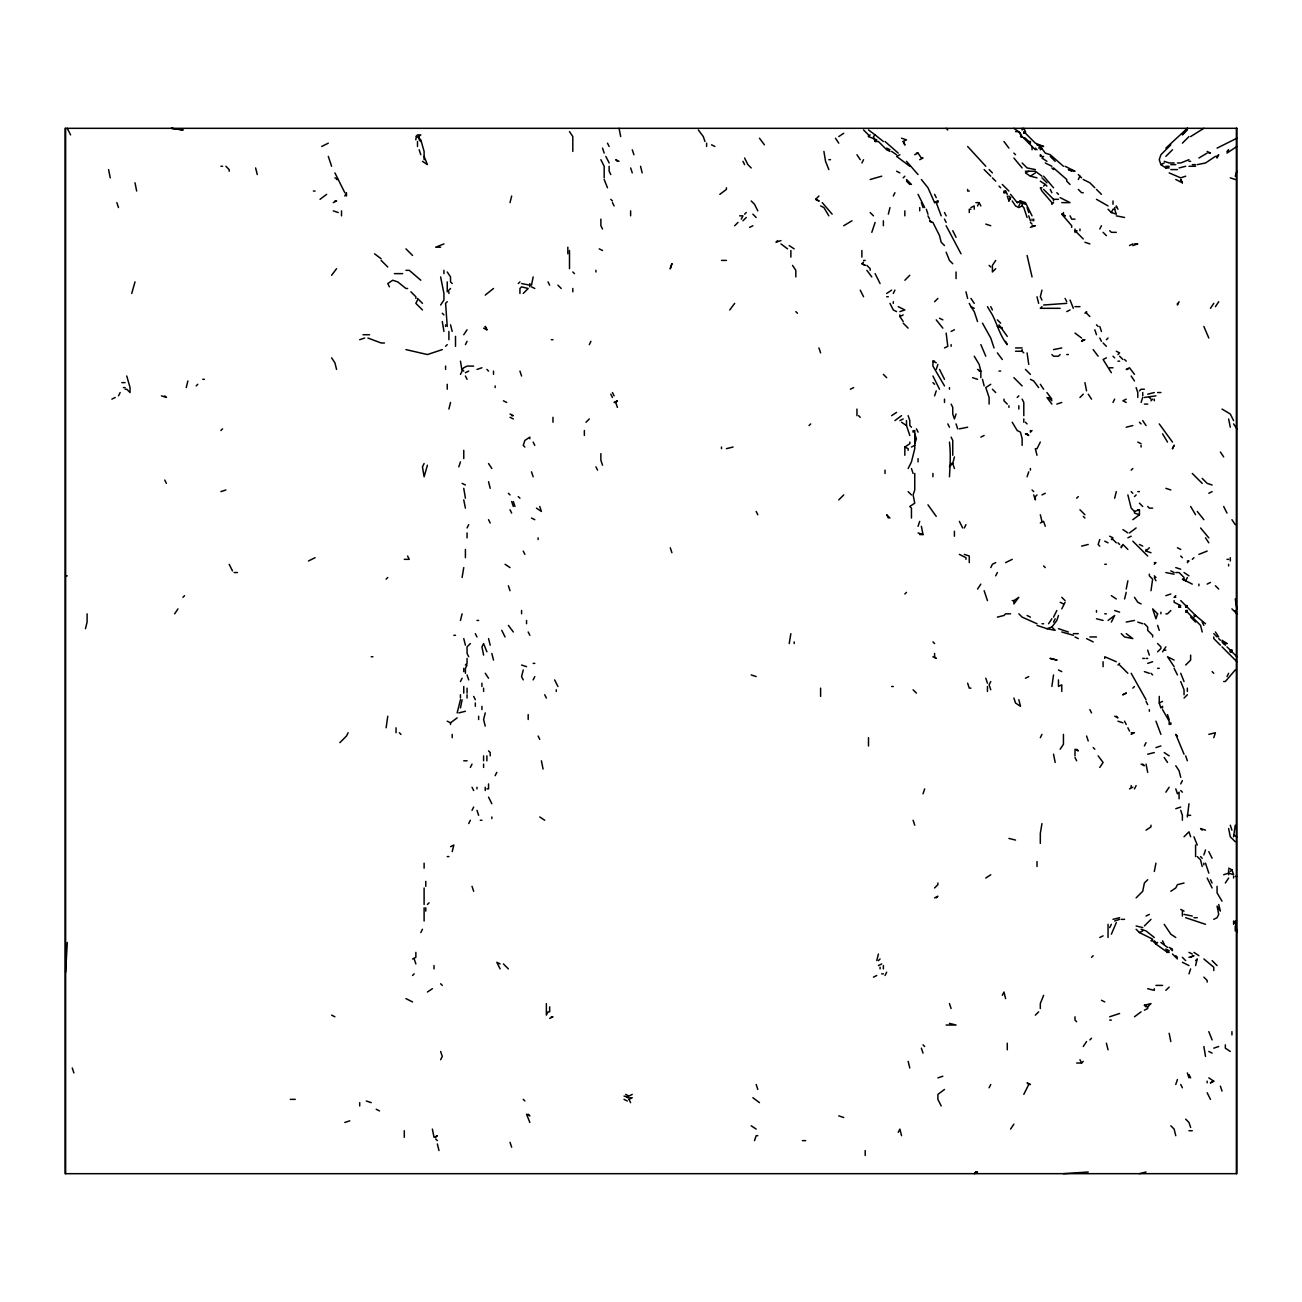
<?xml version="1.0" encoding="UTF-8"?>
<svg xmlns="http://www.w3.org/2000/svg" width="1302" height="1302" viewBox="0 0 1302 1302"><rect width="100%" height="100%" fill="white"/><g stroke="black" fill="none" stroke-linecap="round" stroke-linejoin="round"><path stroke-width="1.5" d="M65.637 972.187L67.281 942.469M386.124 727.785L387.768 716.214M789.207 643.562L790.867 633.651M1041.958 823.564L1040.314 833.475L1040.314 843.387M949.451 476.76C950.102 464.977 950.867 453.828 949.451 442.078M1154.304 871.461L1155.948 863.193M1188.986 803.741L1187.343 816.956M85.46 628.687L87.104 622.079L87.104 613.828M186.235 387.589L187.879 380.981M510.026 202.624L511.67 196.016M463.756 567.591L462.112 577.502M460.452 620.436L462.112 613.828M460.452 707.962L462.112 699.711M485.239 712.91L483.595 719.518L485.239 726.125M452.201 851.638L453.845 845.031L450.541 846.674M523.241 669.977L521.581 676.584L523.241 679.888M888.322 214.179L889.982 207.571M954.415 468.508L952.755 463.545L954.415 456.937M1041.958 290.151L1040.314 296.758L1041.958 300.062M876.767 960.632L878.411 954.024M1051.87 686.496L1053.53 674.924M1114.658 498.227L1116.302 491.619M1124.57 598.969L1126.214 592.361M1151.001 590.701L1152.644 579.146L1149.341 575.842L1149.341 574.198M1195.594 965.579L1197.254 958.972L1195.594 960.632M1235.24 825.208L1233.596 836.779M131.714 293.455L135.017 281.883M450.541 402.448L448.897 409.056M458.809 466.848L460.452 461.901M531.493 285.187L533.153 276.935M457.148 712.91L460.452 699.711M871.803 232.342L875.107 222.43M936.236 369.41L937.896 364.462M914.753 443.738L916.413 438.774L914.753 433.826M918.056 526.301L919.717 521.353M956.059 414.003L954.415 418.951L952.755 414.003L952.755 407.396L951.111 404.092M754.509 1140.633L756.169 1135.686L757.813 1135.686M1027.099 476.76L1028.743 471.812M923.02 793.829L924.664 788.882M1058.477 615.488L1056.833 620.436L1051.87 627.043L1046.922 628.687L1037.01 625.383M1061.781 608.88L1065.085 602.273M1099.783 539.516L1098.139 544.464L1099.783 546.124M1235.24 176.193L1236.9 171.246M1127.874 580.806L1126.214 589.057M1203.862 854.942L1205.506 849.978M1188.986 973.847L1190.646 968.883M1175.771 1084.485L1177.431 1079.537M1043.618 995.314L1040.314 1003.565L1040.314 1008.529M118.498 395.841L120.142 392.537M344.818 196.016L346.478 192.712L346.478 196.016M417.503 300.062L415.859 303.35L422.466 309.957M465.416 344.639L467.06 341.336M460.452 374.374L462.112 371.07L460.452 361.159M424.11 463.545L422.466 466.848L424.11 476.76L427.414 465.205M348.122 732.733L346.478 736.037L339.871 742.645M467.06 527.961L468.72 524.657M589.318 344.639L590.962 341.336M467.06 665.029L465.416 668.333L465.416 673.28M460.452 681.532L462.112 678.228M533.153 679.888L534.797 676.584M472.024 810.349L473.668 807.045M468.72 823.564L470.364 820.26M495.151 775.667L496.811 772.363M420.806 932.558L422.466 929.254M861.891 162.978L863.552 159.69M440.629 1059.714L442.289 1056.41L440.629 1051.463M893.286 196.016L894.93 192.712M893.286 293.455L894.93 290.151M1007.276 196.016L1008.92 200.964L1010.58 197.66L1008.92 196.016M934.592 395.841L936.236 390.877M1078.3 179.497L1079.96 176.193M949.451 466.848L951.111 463.545L952.755 463.545M1099.783 229.038L1101.443 225.734M1111.355 212.535L1112.998 209.231L1114.658 209.231L1116.302 214.179L1111.355 212.535L1108.051 209.231M964.326 527.961L965.97 524.657M1040.314 442.078L1037.01 448.685L1035.35 448.685L1037.01 455.293M995.704 575.842L997.365 572.538M1179.075 301.706L1177.431 305.01L1177.431 303.35M990.757 681.532L989.097 684.836L990.757 689.8M1141.089 402.448L1142.733 397.484M1053.53 617.132L1056.833 610.524M1053.53 622.079L1055.173 618.775M885.018 975.491L886.678 972.187M1111.355 622.079L1114.658 615.488L1108.051 620.436M898.234 1132.382L899.894 1129.078L901.537 1135.686M1187.343 577.502L1185.683 580.806L1182.379 579.146L1192.29 584.11M1162.556 651.814L1165.86 646.85M1002.312 995.314L1003.972 992.01L1005.616 998.618M1144.393 745.948L1146.037 742.645M1134.481 788.882L1136.125 785.578M989.097 1087.788L990.757 1084.485M1023.795 1094.396L1028.743 1084.485L1030.403 1084.485L1027.099 1082.841L1028.743 1084.485M1180.735 783.934L1182.379 780.63M1116.302 922.646L1111.355 934.201M174.663 613.828L177.967 608.88M440.629 305.01L443.933 300.062L443.933 293.455L440.629 276.935M463.756 334.728L467.06 329.78M995.704 260.416L992.401 265.38L992.401 271.988L995.704 268.684M977.542 589.057L980.845 584.11M1210.469 308.314L1213.773 303.35M1215.417 306.654L1218.721 301.706M1048.566 623.739L1051.87 618.775M1060.137 749.252L1063.441 744.288L1063.441 734.377M1099.783 767.415L1103.087 762.451L1098.139 755.86M1165.86 792.186L1169.163 787.238M1010.58 1129.078L1013.884 1124.131M1083.264 1046.499L1086.568 1041.551M1225.328 883.016L1228.632 878.053M331.603 275.275L336.567 268.684M729.738 309.957L734.686 303.35M1187.343 128.312L1182.379 134.903L1187.343 129.956L1187.343 128.312L1165.86 148.119M415.859 136.564L417.503 134.903L420.806 134.903L415.859 138.207L415.859 139.867M196.146 385.929L197.79 384.285M220.917 430.523L222.577 428.863M450.541 288.491L447.237 291.794L447.237 281.883M447.237 301.706L445.593 303.35L447.237 326.476M182.931 597.309L184.575 595.665M445.593 346.299L447.237 344.639M518.277 283.543L519.937 281.883M523.241 293.455L528.189 288.491L521.581 286.847L519.937 288.491L519.937 293.455M744.598 214.179L746.258 212.535M741.294 219.127L742.954 215.839L739.65 215.839M734.686 225.734L737.99 222.43M742.954 220.787L746.258 217.483M386.124 579.146L387.768 577.502M883.374 141.511L875.107 134.903L873.463 136.564L875.107 141.511L876.767 139.867L868.499 136.564L870.159 134.903M586.014 422.255L589.318 418.951M815.638 199.32L818.942 200.964L815.638 199.32L818.942 196.016M615.748 402.448L617.392 400.788L614.088 402.448L615.748 402.448L617.392 407.396M777.636 240.61L775.992 242.253L780.956 240.61M903.197 177.853L904.841 176.193M470.364 643.562L467.06 646.85L467.06 653.458L468.72 656.761M861.891 263.72L865.195 265.38L861.891 263.72L863.552 262.076M465.416 665.029L467.06 663.369L467.06 658.421M921.36 179.497L927.968 187.765L934.592 202.624L937.896 200.964L937.896 202.624M1023.795 131.616L1023.795 133.26L1025.439 131.616L1023.795 128.312L1022.135 129.956L1022.135 128.312M1028.743 143.171L1030.403 141.511L1030.403 143.171L1028.743 143.171L1028.743 141.511L1025.439 138.207L1020.491 136.564L1022.135 136.564L1018.831 131.616L1015.527 131.616M457.148 717.874L450.541 722.822L447.237 721.178M980.845 205.928L979.185 202.624L977.542 205.928M904.841 280.239L909.805 275.275M1038.654 148.119L1040.314 146.475L1045.262 153.083L1050.226 154.726L1063.441 166.282M1041.958 148.119L1040.314 149.779L1040.314 148.119M1005.616 191.052L1003.972 191.052L1003.972 192.712L1005.616 191.052L1007.276 194.356M1043.618 156.386L1041.958 158.03L1046.922 161.334M1008.92 200.964L1010.58 197.66M903.197 321.529L899.894 316.565L903.197 314.921M1043.618 186.105L1045.262 184.461L1046.922 186.105M809.03 425.559L810.69 423.915M472.024 764.111L470.364 767.415M934.592 301.706L937.896 298.402M850.336 389.233L853.64 387.589M1053.53 202.624L1051.87 204.268L1051.87 202.624L1041.958 191.052L1040.314 187.765L1041.958 187.765M1083.264 238.95L1076.656 232.342L1076.656 230.698L1074.996 232.342L1074.996 229.038M1170.823 144.815L1160.912 154.726L1159.252 159.69L1160.912 164.638L1165.86 167.942L1169.163 167.942M901.537 415.663L894.93 420.611M1165.86 156.386L1172.467 149.779M1182.379 143.171L1188.986 136.564M427.414 904.483L429.074 902.823M838.765 499.887L843.729 494.923M1041.958 306.654L1040.314 308.314L1060.137 308.314M1207.166 153.083L1198.898 158.03M412.555 958.972L415.859 957.328L415.859 952.38M1217.077 156.386L1218.721 154.726L1217.077 158.03L1217.077 156.386L1215.417 156.386L1205.506 162.978L1197.254 164.638M908.145 468.508L911.449 461.901L914.753 448.685L914.753 430.523L913.109 432.166L913.109 430.523M1066.745 311.617L1070.049 309.957M1226.989 151.423L1228.632 149.779L1226.989 153.083L1236.9 146.475M412.555 975.491L414.199 973.847M1084.924 313.261L1086.568 311.617L1086.568 313.261L1089.872 316.565M1017.188 397.484L1018.831 395.841M1060.137 354.551L1058.477 356.211L1053.53 356.211L1051.87 354.551M984.149 435.47L980.845 437.13M1106.391 339.692L1108.051 338.032M1032.047 430.523L1030.403 432.166L1030.403 430.523M1117.962 354.551L1119.606 352.907L1116.302 351.247M1079.96 397.484L1083.264 394.18M904.841 594.005L906.501 592.361M1112.998 402.448L1114.658 399.144M1139.429 390.877L1141.089 389.233L1144.393 389.233M1037.01 494.923L1035.35 496.583L1035.35 499.887L1033.707 494.923M1151.001 400.788L1152.644 399.144M990.757 567.591L992.401 564.287L995.704 562.627M1040.314 522.997L1043.618 521.353L1045.262 526.301M435.682 1137.33L437.326 1135.686L434.022 1137.33L432.378 1129.078M1076.656 498.227L1078.3 496.583M1131.178 470.152L1132.821 468.508M1134.481 496.583L1136.125 494.923M1137.785 509.782L1139.429 509.782L1139.429 514.746L1132.821 519.693M1151.001 552.732L1146.037 551.072L1149.341 547.768M1154.304 564.287L1155.948 562.627L1154.304 562.627M630.624 1102.648L628.964 1099.36L630.624 1097.7M1187.343 562.627L1188.986 560.983L1187.343 560.983M1192.29 559.339L1193.95 557.679M1175.771 595.665L1174.127 597.309L1175.771 597.309M1040.314 737.681L1041.958 734.377M1170.823 610.524L1167.52 613.828L1165.86 613.828M1117.962 665.029L1119.606 663.369M1179.075 605.576L1179.075 607.22L1180.735 605.576L1174.127 602.273L1174.127 600.613M1185.683 605.576L1185.683 607.22L1187.343 605.576L1185.683 605.576L1180.735 600.613M1187.343 612.184L1187.343 610.524L1185.683 612.184L1187.343 612.184L1200.558 625.383L1202.202 631.991M1157.608 651.814L1160.912 648.51L1160.912 646.85L1157.608 643.562M1193.95 617.132L1195.594 615.488L1205.506 623.739M1132.821 688.14L1134.481 686.496M934.592 887.964L937.896 884.66L937.896 883.016M936.236 897.875L937.896 896.232L934.592 897.875M878.411 960.632L880.071 958.972M1185.683 665.029L1190.646 660.065L1190.646 655.118M1184.039 698.051L1187.343 694.747M1226.989 646.85L1230.292 650.154L1230.292 651.814L1231.936 650.154L1231.936 651.814L1236.9 656.761M1228.632 673.28L1226.989 676.584M1235.24 669.977L1225.328 681.532L1223.685 681.532M1129.518 788.882L1132.821 787.238M1184.039 836.779L1188.986 831.815L1190.646 836.779M1147.697 879.713L1144.393 883.016L1142.733 891.268L1136.125 897.875M1111.355 924.306L1109.695 927.61M1103.087 935.861L1099.783 937.505M1091.532 957.328L1093.175 955.684M1035.35 1015.137L1038.654 1011.833M1144.393 925.95L1151.001 919.342M1136.125 929.254L1139.429 932.558L1152.644 939.165L1151.001 940.809L1152.644 940.809L1155.948 944.113L1157.608 942.469M1230.292 871.461L1231.936 869.801L1228.632 868.157M1155.948 944.113L1167.52 952.38L1169.163 950.72L1165.86 949.077L1167.52 952.38L1169.163 952.38M1089.872 1039.907L1091.532 1038.247M1076.656 1063.018L1081.604 1063.018L1083.264 1061.374M1141.089 1011.833L1134.481 1016.781M1144.393 1010.173L1147.697 1008.529L1147.697 1006.869L1151.001 1003.565L1144.393 1005.225L1146.037 1006.869M1165.86 990.35L1169.163 987.062M1213.773 1081.181L1210.469 1082.841L1213.773 1081.181L1208.809 1077.877M485.239 295.098L493.507 288.491M320.032 199.32L326.656 194.356M719.827 194.356L726.435 189.408L726.435 187.765M1129.518 532.909L1136.125 527.961M944.503 1089.448L937.896 1094.396L937.896 1099.36L941.2 1105.951M838.765 136.564L843.729 133.26M1028.743 171.246L1025.439 172.889L1030.403 176.193L1035.35 172.889M886.678 293.455L891.626 290.151M1190.646 136.564L1203.862 128.312M891.626 415.663L896.59 412.36M990.757 384.285L985.793 387.589L989.097 397.484L989.097 404.092M904.841 455.293L904.841 447.025L909.805 443.738L909.805 442.078M1013.884 600.613L1018.831 597.309L1013.884 603.916L1013.884 600.613L1012.224 600.613M427.414 992.01L432.378 988.706M985.793 878.053L990.757 874.749M1146.037 830.171L1151.001 826.868L1151.001 825.208M1170.823 891.268L1175.771 887.964L1177.431 884.66L1184.039 883.016M843.729 225.734L851.98 220.787M321.692 146.475L328.299 143.171M333.263 202.624L336.567 200.964L334.907 200.964M111.891 399.144L115.194 397.484M903.197 141.511L904.841 144.815L903.197 141.511L906.501 139.867L901.537 138.207M749.561 227.394L752.865 225.734M899.894 154.726L896.59 156.386L909.805 166.282M465.416 372.714L468.72 371.07M914.753 154.726L918.056 153.083L921.36 158.03L923.02 158.03L919.717 159.69M934.592 202.624L937.896 200.964M970.934 207.571L974.238 205.928L974.238 209.231M1010.58 194.356L1017.188 202.624L1020.491 200.964L1025.439 202.624L1032.047 215.839M308.476 560.983L315.084 557.679M1017.188 202.624L1020.491 200.964L1022.135 202.624L1022.135 205.928L1018.831 207.571L1015.527 205.928L1012.224 200.964M1160.912 164.638L1164.216 162.978M1165.86 167.942L1169.163 166.282L1165.86 166.282M1188.986 159.69L1180.735 162.978L1177.431 162.978M1217.077 148.119L1236.9 138.207M1185.683 176.193L1180.735 177.853L1169.163 172.889M951.111 331.44L954.415 329.78M1129.518 245.557L1132.821 243.913M944.503 347.943L947.807 346.299L946.147 333.084M899.894 420.611L903.197 418.951M911.449 447.025L914.753 445.382M1106.391 357.855L1103.087 359.515L1111.355 372.714M1126.214 399.144L1122.91 400.788L1126.214 402.448M1041.958 494.923L1045.262 493.279M1005.616 562.627L1012.224 559.339M1139.429 509.782L1134.481 511.442L1131.178 508.138L1127.874 494.923M1081.604 546.124L1088.228 544.464M1208.809 493.279L1212.113 491.619M1127.874 537.856L1131.178 536.212M1207.166 584.11L1210.469 582.45M1025.439 678.228L1028.743 676.584M1162.556 707.962L1162.556 706.302L1160.912 707.962L1159.252 702.999L1162.556 701.355M549.672 1018.424L552.976 1016.781L551.316 1016.781M1131.178 734.377L1134.481 732.733L1131.178 732.733M878.411 965.579L881.714 963.936M632.267 1094.396L628.964 1096.056L625.66 1094.396M628.964 1099.36L632.267 1097.7M873.463 977.151L876.767 975.491M1146.037 916.038L1149.341 914.395M1139.429 932.558L1142.733 930.897M1213.773 919.342L1217.077 917.698L1218.721 914.395L1217.077 906.127L1220.381 911.091L1218.721 904.483M1188.986 957.328L1193.95 955.684L1190.646 957.328M443.933 243.913L435.682 247.201L440.629 247.201M1198.898 554.375L1207.166 551.072M359.694 339.692L364.641 338.032M476.988 369.41L481.935 367.766M1185.683 166.282L1179.075 167.942M220.917 491.619L225.881 489.975M1030.403 227.394L1035.35 225.734L1032.047 225.734M899.894 311.617L904.841 309.957L898.234 306.654M1132.821 245.557L1137.785 243.913L1134.481 243.913M1056.833 404.092L1061.781 402.448M997.365 617.132L1003.972 615.488L1005.616 613.828L1010.58 613.828M1165.86 595.665L1170.823 594.005M1147.697 663.369L1152.644 661.725M1155.948 747.592L1160.912 745.948M1175.771 808.705L1180.735 807.045M344.818 1122.47L349.782 1120.827M1223.685 874.749L1228.632 873.105L1233.596 874.749L1231.936 869.801M1114.658 921.002L1119.606 919.342M1109.695 1016.781L1119.606 1013.477M937.896 1077.877L942.843 1076.233M1213.773 1048.159L1218.721 1046.499M870.159 179.497L881.714 176.193M442.289 349.603L427.414 354.551L405.947 349.603M726.435 448.685L733.042 447.025M1147.697 394.18L1154.304 392.537M1144.393 397.484L1155.948 395.841M1126.214 427.219L1132.821 425.559M458.809 712.91L465.416 711.266M1208.809 734.377L1215.417 732.733L1213.773 737.681M1147.697 754.2L1154.304 752.556M1112.998 919.342L1119.606 917.698M1139.429 1173.672L1146.037 1172.012M1053.53 349.603L1061.781 347.943M959.362 428.863L967.63 427.219M1126.214 622.079L1134.481 620.436M1063.441 1173.672L1088.228 1172.012M1023.795 133.26L1025.439 133.26L1035.35 143.171L1043.618 146.475L1037.01 144.815L1040.314 146.475M875.107 141.511L878.411 141.511L886.678 149.779L889.982 151.423M1028.743 141.511L1030.403 141.511M916.413 153.083L918.056 153.083M1208.809 153.083L1210.469 153.083L1207.166 151.423M828.853 159.69L830.513 159.69M1164.216 161.334L1169.163 162.978L1174.127 162.978M1188.986 161.334L1190.646 161.334M1045.262 162.978L1051.87 166.282M1170.823 164.638L1175.771 164.638M1192.29 164.638L1195.594 164.638M220.917 166.282L222.577 166.282M1188.986 166.282L1195.594 166.282M1170.823 169.585L1177.431 169.585M1025.439 171.246L1035.35 171.246L1041.958 176.193M336.567 179.497L338.211 179.497L344.818 192.712M313.424 191.052L315.084 191.052M969.274 191.052L967.63 191.052L967.63 189.408M1003.972 192.712L1005.616 192.712M1083.264 192.712L1081.604 192.712L1078.3 189.408M1043.618 189.408L1053.53 199.32L1058.477 199.32M975.882 202.624L979.185 202.624M1061.781 202.624L1070.049 202.624L1060.137 197.66M970.934 209.231L969.274 209.231L969.274 212.535M1061.781 214.179L1065.085 215.839L1061.781 214.179L1071.692 225.734L1071.692 227.394M1074.996 219.127L1071.692 219.127L1070.049 215.839M1074.996 230.698L1076.656 230.698M1116.302 232.342L1111.355 232.342L1109.695 230.698M721.471 260.416L726.435 260.416M863.552 260.416L865.195 260.416M405.947 270.328L409.251 270.328L420.806 280.239M394.376 273.632L402.644 273.632M521.581 283.543L529.849 285.187M407.591 288.491L405.947 288.491L397.68 281.883L392.732 280.239L387.768 283.543L389.428 286.847M886.678 296.758L888.322 296.758M1066.745 303.35L1043.618 305.01M969.274 303.35L970.934 306.654L974.238 308.314M1074.996 306.654L1079.96 306.654M362.998 334.728L369.605 334.728M551.316 339.692L552.976 339.692M384.464 342.996L381.16 342.996L367.945 338.032M1015.527 347.943L1022.135 347.943M1015.527 351.247L1022.135 351.247L1023.795 352.907M1066.745 354.551L1068.389 354.551M944.503 385.929L932.932 366.106L932.932 361.159L934.592 361.159M1117.962 361.159L1119.606 361.159M473.668 366.106L467.06 366.106L463.756 367.766L462.112 369.41L463.756 371.07M1109.695 367.766L1112.998 367.766M1127.874 369.41L1126.214 369.41L1129.518 367.766L1134.481 374.374M979.185 371.07L980.845 371.07L980.845 377.678M999.008 371.07L1000.668 371.07M202.754 379.321L204.398 379.321M977.542 379.321L972.578 377.678M121.802 382.625L125.106 382.625M123.446 387.589L125.106 387.589M125.106 389.233L126.75 389.233L130.054 392.537L130.054 387.589L126.75 376.018M1157.608 392.537L1160.912 392.537M1144.393 404.092L1147.697 404.092M511.67 415.663L513.33 415.663L510.026 414.003M1137.785 491.619L1139.429 491.619M1152.644 508.138L1149.341 508.138L1147.697 506.478M919.717 534.552L923.02 534.552L921.36 526.301M404.287 559.339L409.251 559.339L407.591 556.035M1226.989 559.339L1228.632 559.339M1104.747 564.287L1106.391 564.287M1175.771 567.591L1180.735 569.234M234.132 572.538L237.436 572.538M1175.771 572.538L1179.075 572.538L1184.039 577.502L1184.039 579.146M65.637 575.842L67.281 575.842M1179.075 607.22L1180.735 607.22M1185.683 607.22L1187.343 607.22L1195.594 615.488L1193.95 615.488M1185.683 610.524L1187.343 610.524M1104.747 613.828L1106.391 613.828M476.988 620.436L478.631 620.436M1041.958 623.739L1043.618 623.739M1058.477 628.687L1068.389 631.991M1073.353 633.651L1078.3 633.651M453.845 635.295L455.505 635.295M1089.872 636.955L1096.479 636.955M1164.216 650.154L1165.86 650.154M1230.292 650.154L1231.936 650.154M1230.292 651.814L1231.936 651.814M371.249 656.761L372.909 656.761M1142.733 658.421L1144.393 658.421M1146.037 658.421L1147.697 658.421M533.153 663.369L534.797 663.369M1157.608 668.333L1159.252 668.333M891.626 686.496L893.286 686.496M970.934 688.14L969.274 688.14L967.63 683.192M463.756 760.807L467.06 760.807M486.899 788.882L488.543 788.882L488.543 783.934M1187.343 815.312L1190.646 815.312M480.292 820.26L481.935 820.26M1008.92 838.423L1015.527 840.083M447.237 856.586L448.897 856.586M1235.24 876.409L1236.9 876.409M1180.735 909.431L1184.039 911.091M1184.039 914.395L1192.29 916.038M1193.95 917.698L1197.254 917.698M1121.266 919.342L1124.57 919.342M1142.733 927.61L1136.125 925.95M1141.089 929.254L1146.037 930.897L1154.304 937.505M1167.52 947.417L1160.912 942.469M881.714 973.847L883.374 973.847M1155.948 985.402L1162.556 985.402M1109.695 1020.084L1111.355 1020.084M946.147 1025.032L956.059 1025.032L949.451 1023.388M624 1096.056L628.964 1097.7M290.297 1099.36L295.261 1099.36M1188.986 1130.722L1192.29 1130.722M802.423 1140.633L805.726 1140.633M1116.302 215.839L1124.57 217.483M1165.86 572.538L1174.127 574.198M1046.922 628.687L1055.173 630.347L1051.87 627.043M1073.353 635.295L1061.781 631.991M1035.35 169.585L1027.099 167.942L1022.135 162.978M1030.403 176.193L1037.01 177.853M1096.479 618.775L1103.087 620.436M1147.697 988.706L1154.304 990.35L1154.304 988.706M1230.292 177.853L1235.24 179.497M1084.924 242.253L1089.872 243.913M985.793 224.09L990.757 225.734M1212.113 485.011L1207.166 483.368L1202.202 478.404M333.263 210.875L338.211 212.535M1165.86 488.315L1170.823 489.975M918.056 532.909L923.02 534.552M964.326 554.375L969.274 556.035L969.274 562.627M1114.658 610.524L1119.606 612.184M1137.785 622.079L1142.733 623.739M1037.01 623.739L1022.135 617.132L1018.831 613.828M1116.302 661.725L1104.747 656.761L1104.747 658.421M1144.393 671.637L1149.341 673.28M161.448 395.841L166.396 397.484L164.752 395.841M1117.962 721.178L1122.91 722.822M751.205 674.924L756.169 676.584M1205.506 830.171L1200.558 828.511L1202.202 830.171M521.581 665.029L526.545 666.673M1185.683 917.698L1205.506 924.306M838.765 1115.863L843.729 1117.523M412.555 1001.922L405.947 998.618M366.301 1101.004L371.249 1102.648M1175.771 179.497L1182.379 182.801L1180.735 179.497L1182.379 182.801M1071.692 171.246L1068.389 169.585L1074.996 171.246L1065.085 166.282M1083.264 179.497L1089.872 182.801L1094.836 187.765M1045.262 184.461L1040.314 181.157M1025.439 204.268L1020.491 202.624L1018.831 205.928M875.107 134.903L868.499 129.956M886.678 148.119L889.982 149.779M891.626 151.423L896.59 154.726M896.59 171.246L899.894 172.889M711.559 144.815L714.863 146.475M820.602 205.928L823.906 207.571L828.853 215.839M1222.025 409.056L1230.292 414.003L1233.596 420.611M939.539 318.225L942.843 319.869M619.052 161.334L615.748 159.69L617.392 161.334M896.59 311.617L893.286 309.957L889.982 303.35M1030.403 379.321L1033.707 380.981L1038.654 387.589M1137.785 442.078L1141.089 443.738M977.542 369.41L980.845 371.07L979.185 364.462L974.238 356.211M932.932 361.159L936.236 362.802M1139.429 514.746L1134.481 513.086L1134.481 511.442M599.229 248.861L602.533 250.505M1177.431 547.768L1180.735 549.428M1139.429 544.464L1142.733 546.124M1109.695 536.212L1112.998 537.856L1111.355 539.516L1112.998 539.516L1116.302 542.82M1188.986 575.842L1184.039 572.538M1170.823 570.894L1174.127 572.538M1104.747 541.16L1108.051 542.82M904.841 447.025L908.145 448.685L908.145 450.329M334.907 177.853L338.211 179.497L334.907 172.889M531.493 286.847L534.797 288.491M1141.089 603.916L1137.785 602.273L1134.481 597.309M1060.137 602.273L1063.441 603.916M1174.127 660.065L1167.52 656.761L1174.127 666.673M959.362 554.375L965.97 557.679L965.97 559.339M483.595 328.137L486.899 329.78L485.239 326.476L486.899 329.78M1086.568 638.598L1093.175 641.902M1074.996 636.955L1078.3 638.598M1027.099 615.488L1030.403 617.132M1058.477 669.977L1061.781 671.637M503.418 400.788L506.722 402.448M1114.658 716.214L1117.962 717.874L1116.302 716.214M510.026 417.307L513.33 418.951M932.932 656.761L936.236 658.421L934.592 656.761L934.592 653.458M1141.089 764.111L1144.393 765.755L1142.733 764.111M1233.596 835.119L1236.9 836.779M462.112 483.368L465.416 485.011M531.493 518.05L534.797 519.693M1188.986 952.38L1192.29 954.024M1169.163 947.417L1172.467 949.077M1182.379 962.276L1188.986 965.579M1144.393 1005.225L1147.697 1006.869M1208.809 1051.463L1212.113 1053.106M1101.443 1000.261L1104.747 1001.922M500.114 963.936L496.811 962.276L500.114 968.883M624 1099.36L627.32 1101.004M331.603 1015.137L334.907 1016.781M376.213 1109.255L379.517 1110.915M1108.051 205.928L1096.479 199.32M789.207 245.557L794.171 248.861M780.956 243.913L787.564 248.861M1122.91 529.605L1127.874 532.909M901.537 422.255L906.501 425.559L909.805 435.47M1111.355 595.665L1116.302 598.969M422.466 161.334L427.414 164.638L424.11 156.386M1164.216 752.556L1169.163 755.86M536.457 508.138L541.404 511.442L539.76 506.478M1175.771 937.505L1170.823 934.201L1164.216 924.306M1193.95 952.38L1198.898 955.684M505.062 564.287L510.026 567.591M1230.292 1051.463L1225.328 1048.159L1225.328 1044.855M539.76 816.956L544.708 820.26M751.205 1125.774L756.169 1129.078M1074.996 333.084L1081.604 338.032M1126.214 633.651L1132.821 638.598L1124.57 636.955L1121.266 633.651M374.553 253.809L381.16 258.772M752.865 1097.7L759.473 1102.648M1203.862 958.972L1213.773 967.24L1213.773 970.543M1096.479 189.408L1101.443 194.356M1078.3 174.549L1081.604 177.853M1050.226 156.386L1055.173 161.334M1035.35 148.119L1037.01 149.779M1013.884 128.312L1020.491 133.26L1020.491 134.903M1023.795 138.207L1035.35 149.779M1041.958 156.386L1040.314 154.726L1040.314 156.386M1053.53 167.942L1066.745 179.497L1066.745 181.157L1070.049 184.461M1051.87 167.942L1053.53 169.585M1103.087 232.342L1106.391 235.646M1053.53 187.765L1043.618 176.193M1041.958 177.853L1046.922 182.801M1056.833 192.712L1058.477 194.356M1008.92 148.119L1003.972 141.511M1013.884 153.083L1015.527 154.726M985.793 166.282L967.63 146.475M989.097 169.585L992.401 172.889M946.147 128.312L947.807 129.956M1002.312 184.461L1008.92 191.052M1022.135 205.928L1023.795 207.571L1027.099 217.483M984.149 169.585L990.757 176.193M992.401 177.853L995.704 181.157M999.008 186.105L1000.668 187.765M1030.403 222.43L1032.047 224.09M1236.9 428.863L1233.596 423.915M1096.479 324.833L1098.139 326.476M1124.57 359.515L1126.214 361.159M1119.606 356.211L1122.91 359.515M1103.087 342.996L1106.391 346.299M1112.998 356.211L1114.658 357.855M1149.341 397.484L1151.001 399.144M898.234 153.083L885.018 141.511M906.501 161.334L918.056 174.549M863.552 129.956L868.499 134.903L868.499 136.564M946.147 215.839L944.503 212.535M1172.467 442.078L1159.252 423.915M906.501 179.497L911.449 184.461M906.501 181.157L909.805 184.461M989.097 265.38L990.757 267.024M1192.29 473.456L1202.202 483.368M1139.429 422.255L1141.089 423.915M931.272 222.43L929.628 220.787L932.932 222.43L939.539 235.646L941.2 242.253L944.503 245.557M838.765 143.171L835.461 138.207M952.755 263.72L949.451 260.416L946.147 252.165M1197.254 511.442L1203.862 519.693M997.365 319.869L1000.668 323.173M999.008 324.833L1007.276 336.388M1200.558 527.961L1208.809 537.856M1005.616 341.336L1007.276 344.639C1000.164 336.225 997.478 324.816 992.401 314.921L987.453 306.654M870.159 212.535L873.463 215.839M1025.439 369.41L1030.403 374.374M1040.314 384.285L1043.618 389.233M1046.922 392.537L1051.87 399.144M1048.566 397.484L1051.87 400.788M1131.178 491.619L1132.821 493.279M1013.884 377.678L1022.135 385.929M1139.429 503.174L1142.733 506.478M1215.417 585.754L1218.721 589.057M1180.735 556.035L1182.379 557.679M1231.936 608.88L1236.9 613.828L1235.24 610.524M822.246 202.624L832.157 214.179M936.236 319.869L942.843 328.137M992.401 389.233L995.704 392.537M1007.276 404.092L1003.972 400.788L1003.972 399.144M1025.439 422.255L1027.099 423.915M866.855 265.38L870.159 268.684L870.159 270.328M1132.821 541.16L1147.697 556.035M751.205 167.942L747.901 164.638L744.598 158.03M903.197 323.173L908.145 328.137M1213.773 633.651L1217.077 636.955M1218.721 638.598L1220.381 640.258M1222.025 641.902L1225.328 645.206M1127.874 549.428L1122.91 544.464L1121.266 547.768L1121.266 546.124M1154.304 575.842L1155.948 577.502M1117.962 542.82L1119.606 544.464M1220.381 645.206L1213.773 638.598L1213.773 636.955M1222.025 646.85L1236.9 661.725M1190.646 617.132L1195.594 622.079M1079.96 509.782L1084.924 514.746M1083.264 516.389L1084.924 518.05M751.205 200.964L754.509 204.268L757.813 210.875M932.932 382.625L934.592 384.285M939.539 389.233L932.932 376.018M1032.047 489.975L1033.707 491.619M1212.113 671.637L1213.773 673.28M752.865 214.179L756.169 217.483M1144.393 623.739L1147.697 627.043L1147.697 630.347L1152.644 635.295L1152.644 636.955M883.374 374.374L886.678 377.678M795.815 311.617L797.475 313.261M911.449 427.219L909.805 425.559L909.805 420.611L908.145 415.663M1043.618 565.931L1045.262 567.591M1151.001 673.28L1152.644 674.924M1061.781 597.309L1065.085 600.613M1119.606 665.029L1127.874 673.28M1162.556 709.606L1169.163 721.178L1169.163 724.482L1170.823 722.822L1170.823 724.482M858.588 415.663L860.248 417.307M1177.431 736.037L1175.771 734.377L1184.039 754.2M936.236 516.389L927.968 504.834M908.145 491.619L911.449 494.923M610.784 199.32L612.445 200.964M1235.24 841.727L1230.292 836.779L1228.632 828.511M1180.735 790.526L1182.379 792.186M1091.532 712.91L1089.872 709.606M889.982 518.05L886.678 514.746L888.322 518.05M1208.809 851.638L1212.113 858.246M1093.175 747.592L1094.836 749.252M1200.558 856.586L1202.202 858.246M1197.254 856.586L1200.558 859.89L1202.202 866.497M1076.656 749.252L1078.3 750.896L1074.996 749.252L1074.996 755.86M572.799 271.988L574.442 273.632M932.932 641.902L934.592 643.562M419.163 138.207L420.806 139.867L424.11 151.423L424.11 159.69M420.806 141.511L419.163 139.867L419.163 136.564M557.923 285.187L561.227 288.491M1212.113 960.632L1217.077 965.579M1203.862 977.151L1207.166 980.455L1207.166 982.099M1182.379 957.328L1185.683 960.632M913.109 689.8L916.413 693.103M1170.823 949.077L1172.467 950.72M1175.771 955.684L1177.431 957.328M1172.467 954.024L1177.431 958.972M1154.304 940.809L1155.948 942.469M452.201 283.543L450.541 281.883L450.541 276.935L447.237 271.988M405.947 248.861L412.555 255.469M442.289 313.261L443.933 314.921M381.16 260.416L387.768 267.024M410.895 291.794L415.859 296.758L415.859 298.402M417.503 298.402L422.466 303.35M486.899 369.41L488.543 371.07M1207.166 1092.752L1210.469 1099.36M524.885 447.025L523.241 445.382L524.885 440.434L529.849 437.13L529.849 438.774M1185.683 1119.167L1188.986 1122.47L1190.646 1127.434M225.881 166.282L229.185 169.585L229.185 171.246M1076.656 1021.728L1074.996 1020.084L1074.996 1016.781M1170.823 1125.774L1174.127 1129.078L1175.771 1135.686M518.277 496.583L519.937 498.227M508.366 493.279L510.026 494.923M923.02 1044.855L924.664 1046.499M488.543 750.896L490.203 752.556L490.203 755.86M399.34 732.733L400.983 734.377M232.488 570.894L229.185 564.287M503.418 963.936L508.366 968.883M440.629 983.759L442.289 985.402M523.241 1099.36L524.885 1101.004M528.189 1114.219L529.849 1115.863L526.545 1114.219L529.849 1122.47M435.682 1138.99L437.326 1140.633M1013.884 158.03L1022.135 167.942M1093.175 349.603L1098.139 356.211M1046.922 397.484L1051.87 404.092M997.365 352.907L1002.312 359.515M866.855 270.328L871.803 276.935M759.473 138.207L764.42 144.815M698.344 129.956L703.308 136.564L704.952 141.511M508.366 625.383L513.33 631.991M1220.381 451.989L1223.685 456.937M1231.936 519.693L1235.24 524.657M1131.178 376.018L1134.481 380.981M1142.733 420.611L1146.037 425.559M1205.506 537.856L1208.809 542.82M1088.228 394.18L1091.532 399.144M946.147 225.734L961.022 253.809M1215.417 631.991L1218.721 636.955M970.934 298.402L974.238 303.35M970.934 306.654L974.238 311.617L977.542 321.529M856.944 154.726L860.248 159.69M944.503 379.321L939.539 369.41M880.071 283.543L875.107 273.632M1175.771 765.755L1179.075 770.719L1180.735 777.327M1164.216 757.504L1167.52 762.451M1222.025 901.179L1217.077 892.928L1217.077 886.32M1212.113 887.964L1207.166 878.053M792.511 265.38L795.815 270.328L795.815 276.935M569.495 131.616L572.799 136.564L572.799 151.423M488.543 463.545L491.847 468.508M485.239 673.28L488.543 678.228M1190.646 506.478L1195.594 514.746M1012.224 422.255L1017.188 430.523L1020.491 432.166L1022.135 438.774L1022.135 445.382M1131.178 673.28L1146.037 699.711M1117.962 209.231L1116.302 205.928L1116.302 207.571M1223.685 506.478L1226.989 513.086M1050.226 189.408L1051.87 192.712M1167.52 442.078L1162.556 433.826M1099.783 326.476L1101.443 331.44M1099.783 338.032L1101.443 341.336M1030.403 220.787L1028.743 215.839M1065.085 298.402L1066.745 301.706M1202.202 622.079L1203.862 625.383M1154.304 577.502L1155.948 580.806M1184.039 681.532L1180.735 673.28M1174.127 668.333L1177.431 674.924M934.592 194.356L936.236 197.66M952.755 230.698L956.059 237.306M990.757 306.654L992.401 309.957M936.236 202.624L941.2 215.839M944.503 219.127L946.147 222.43M1022.135 399.144L1023.795 402.448L1023.795 415.663M918.056 194.356L924.664 207.571M982.489 323.173L990.757 338.032L994.061 347.943M927.968 215.839L929.628 219.127M967.63 298.402L965.97 291.794M1169.163 719.518L1167.52 714.57M1146.037 701.355L1147.697 704.659M1041.958 521.353L1040.314 514.746M1175.771 788.882L1177.431 793.829L1179.075 792.186L1179.075 798.793M1210.469 879.713L1212.113 883.016M1124.57 721.178L1126.214 724.482M1127.874 727.785L1129.518 731.073M957.719 428.863L956.059 423.915M947.807 423.915L949.451 427.219M951.111 437.13L952.755 440.434L952.755 455.293M860.248 290.151L863.552 296.758M916.413 428.863L918.056 432.166M959.362 521.353L962.666 527.961M1074.996 757.504L1076.656 760.807M1162.556 940.809L1164.216 944.113M984.149 590.701L987.453 600.613M1018.831 699.711L1020.491 706.302L1015.527 702.999L1013.884 698.051M742.954 161.334L744.598 164.638M1188.986 1074.573L1190.646 1077.877M1188.986 1077.877L1187.343 1072.929M1180.735 1084.485L1182.379 1087.788M1079.96 1059.714L1081.604 1063.018M607.481 143.171L609.141 146.475M605.837 156.386L609.141 162.978M610.784 174.549L609.141 171.246L609.141 166.282M600.873 159.69L604.177 166.282L604.177 177.853M607.481 187.765L604.177 179.497M612.445 202.624L614.088 205.928M756.169 511.442L757.813 514.746M602.533 229.038L600.873 225.734L600.873 219.127M612.445 392.537L614.088 395.841M610.784 394.18L612.445 397.484M548.012 281.883L549.672 285.187M923.02 1053.106L921.36 1048.159M595.925 466.848L597.569 470.152M533.153 442.078L534.797 445.382M465.416 376.018L467.06 379.321M510.026 509.782L511.67 513.086M488.543 481.707L490.203 488.315M523.241 551.072L524.885 554.375M488.543 519.693L490.203 522.997M508.366 585.754L510.026 590.701M554.619 679.888L557.923 686.496M757.813 1089.448L756.169 1084.485M528.189 631.991L529.849 635.295M544.708 694.747L546.368 698.051M501.758 630.347L505.062 636.955M538.1 736.037L539.76 739.341M488.543 638.598L490.203 645.206M475.328 633.651L476.988 636.955M331.603 357.855L334.907 362.802L336.567 369.41M473.668 696.407L475.328 699.711M488.543 797.133L491.847 803.741M472.024 787.238L473.668 790.526M67.281 128.312L70.585 134.903M164.752 480.064L166.396 483.368M1203.862 326.476L1208.809 338.032M980.845 344.639L985.793 356.211M1180.735 681.532L1184.039 689.8L1184.039 694.747M1155.948 721.178L1160.912 734.377M1193.95 836.779L1197.254 845.031M1208.809 1031.64L1212.113 1039.907M828.853 169.585L825.549 161.334L823.906 151.423M1136.125 387.589L1137.785 392.537L1137.785 397.484M1094.836 329.78L1096.479 334.728M1027.099 207.571L1028.743 212.535M1230.292 825.208L1231.936 830.171M1157.608 625.383L1159.252 630.347M1185.683 755.86L1187.343 760.807M1147.697 650.154L1149.341 655.118M1205.506 863.193L1208.809 873.105M1180.735 810.349L1182.379 815.312L1182.379 820.26M1220.381 1086.145L1222.025 1091.092M926.324 209.231L927.968 214.179M921.36 202.624L923.02 207.571M1086.568 736.037L1088.228 740.984M985.793 678.228L987.453 683.192M911.449 468.508L913.109 473.456M818.942 347.943L820.602 352.907M913.109 820.26L914.753 825.208M949.451 1003.565L951.111 1008.529M632.267 149.779L633.928 154.726M620.696 136.564L619.052 128.312M630.624 167.942L632.267 172.889M602.533 148.119L604.177 153.083M670.27 547.768L671.913 552.732M602.533 465.205L600.873 460.241L600.873 453.633M519.937 371.07L521.581 376.018M531.493 471.812L533.153 476.76M419.163 149.779L420.806 154.726M513.33 501.53L514.974 506.478M511.67 501.53L513.33 506.478M328.299 156.386L331.603 166.282M486.899 651.814L483.595 643.562L481.935 646.85L483.595 655.118M467.06 674.924L468.72 679.888M476.988 810.349L478.631 815.312M472.024 886.32L473.668 891.268M510.026 1142.293L511.67 1147.241M414.199 958.972L415.859 963.936M116.838 202.624L118.498 207.571M72.245 1067.982L73.888 1072.929M1032.047 276.935L1027.099 255.469M1037.01 296.758L1038.654 303.35M1147.697 772.363L1146.037 764.111M982.489 379.321L984.149 385.929M908.145 1061.374L909.805 1067.982M640.535 166.282L642.179 172.889M450.541 324.833L452.201 331.44M443.933 331.44L442.289 321.529M491.847 653.458L493.507 660.065M463.756 638.598L465.416 645.206M255.615 167.942L257.259 174.549M437.326 1143.937L438.986 1150.545M108.587 169.585L110.231 177.853M1228.632 418.951L1230.292 427.219M1084.924 382.625L1086.568 390.877M1169.163 1033.3L1170.823 1041.551M1028.743 364.462L1027.099 352.907M1053.53 754.2L1055.173 762.451M541.404 760.807L543.064 769.059M463.756 499.887L465.416 508.138M135.017 182.801L136.661 191.052M1235.24 598.969L1236.9 608.88M1203.862 1046.499L1205.506 1056.41M463.756 488.315L465.416 498.227M1236.9 932.558L1235.24 921.002L1233.596 924.306L1233.596 921.002M1236.363 128.328L1236.363 1173.688M1235.24 925.95L1235.24 930.897M1233.596 876.409L1233.596 878.053M1231.936 1031.64L1231.936 1034.944M1230.292 557.679L1230.292 560.983M1228.632 564.287L1228.632 565.931M1228.632 869.801L1228.632 874.749M1207.166 1081.181L1207.166 1082.841M1203.862 863.193L1203.862 864.853M1198.898 584.11L1198.898 585.754M1195.594 845.031L1195.594 856.586M1187.343 688.14L1187.343 691.443M1182.379 911.091L1182.379 916.038M1167.52 950.72L1167.52 952.38M1160.912 612.184L1160.912 613.828M1159.252 696.407L1159.252 702.999M1154.304 399.144L1154.304 400.788M1149.341 709.606L1149.341 711.266M1146.037 549.428L1146.037 551.072M1142.733 392.537L1142.733 395.841M1141.089 445.382L1141.089 447.025M1131.178 785.578L1131.178 787.238M1114.658 207.571L1114.658 209.231M1112.998 200.964L1112.998 204.268M1108.051 924.306L1108.051 937.505M1108.051 1049.803L1106.391 1043.211M1103.087 661.725L1103.087 666.673M1096.479 610.524L1096.479 612.184M1079.96 229.038L1079.96 230.698M1073.353 308.314L1070.049 300.062M1063.441 212.535L1063.441 214.179M1061.781 691.443L1061.781 684.836L1058.477 686.496L1058.477 679.888M1053.53 199.32L1053.53 200.964M1037.01 861.55L1037.01 866.497M1033.707 219.127L1033.707 220.787M1032.047 146.475L1032.047 149.779M1032.047 219.127L1032.047 220.787M1030.403 468.508L1030.403 470.152M1025.439 131.616L1025.439 133.26M1023.795 418.951L1023.795 422.255M1022.135 349.603L1022.135 351.247M1018.831 405.752L1018.831 409.056M1008.92 405.752L1008.92 407.396M1007.276 1043.211L1007.276 1049.803M987.453 686.496L987.453 691.443M956.059 271.988L956.059 278.579M954.415 531.249L954.415 536.212M951.111 344.639L951.111 346.299M951.111 463.545L951.111 465.205M949.451 387.589L949.451 389.233M944.503 399.144L944.503 402.448M932.932 473.456L932.932 476.76M919.717 207.571L919.717 210.875M918.056 458.597L918.056 461.901M914.753 473.456L914.753 489.975L913.109 494.923L914.753 503.174L909.805 506.478L911.449 508.138L911.449 518.05M906.501 420.611L906.501 425.559M904.841 210.875L904.841 215.839M899.894 314.921L899.894 316.565M893.286 301.706L893.286 303.35M885.018 470.152L885.018 473.456M883.374 220.787L883.374 225.734M883.374 965.579L883.374 968.883M880.071 967.24L880.071 968.883M868.499 737.681L868.499 745.948M865.195 1150.545L865.195 1155.509M861.891 250.505L861.891 257.112M856.944 409.056L856.944 415.663M820.602 688.14L820.602 696.407M794.171 641.902L794.171 643.562M790.867 250.505L790.867 257.112M721.471 447.025L721.471 448.685M706.612 143.171L706.612 146.475M630.624 210.875L630.624 215.839M627.32 1096.056L627.32 1097.7M595.925 270.328L595.925 271.988M584.354 430.523L584.354 435.47M572.799 288.491L572.799 291.794M569.495 250.505L569.495 268.684M567.835 247.201L567.835 253.809M556.279 689.8L556.279 691.443M552.976 417.307L552.976 422.255M549.672 1006.869L549.672 1011.833L548.012 1011.833L546.368 1015.137L546.368 1003.565M538.1 537.856L538.1 539.516M529.849 283.543L529.849 286.847M528.189 714.57L528.189 719.518M526.545 620.436L526.545 623.739M521.581 610.524L521.581 613.828M495.151 385.929L495.151 387.589M493.507 371.07L493.507 374.374M491.847 816.956L491.847 818.6M486.899 755.86L486.899 760.807M485.239 787.238L485.239 790.526M483.595 688.14L483.595 691.443M483.595 755.86L483.595 760.807M483.595 764.111L483.595 767.415M481.935 683.192L481.935 686.496M481.935 706.302L481.935 709.606M478.631 716.214L478.631 719.518M476.988 787.238L476.988 788.882M475.328 702.999L475.328 706.302M467.06 532.909L467.06 537.856M467.06 688.14L467.06 693.103M467.06 694.747L467.06 698.051M465.416 549.428L465.416 557.679M463.756 450.329L463.756 458.597M463.756 668.333L463.756 671.637M463.756 686.496L463.756 693.103M460.452 694.747L460.452 698.051M455.505 336.388L455.505 346.299M452.201 734.377L452.201 737.681M450.541 722.822L450.541 724.482M448.897 291.794L448.897 293.455M448.897 331.44L448.897 339.692M447.237 384.285L447.237 389.233M445.593 324.833L445.593 326.476M445.593 366.106L445.593 369.41M443.933 270.328L443.933 273.632M434.022 965.579L434.022 968.883M425.77 881.356L425.77 886.32M425.77 907.787L425.77 911.091M424.11 863.193L424.11 868.157M424.11 887.964L424.11 904.483M424.11 907.787L424.11 921.002M417.503 141.511L417.503 146.475M404.287 1130.722L404.287 1137.33M396.036 727.785L396.036 732.733M359.694 1102.648L359.694 1105.951M341.515 210.875L341.515 215.839M65.637 128.312L65.637 1173.672M671.913 263.72L670.27 268.684L671.913 263.72M1157.608 613.828L1155.948 618.775L1152.644 608.88L1157.608 613.828M1174.127 445.382L1172.467 448.685L1174.127 445.382M1083.264 339.692L1081.604 341.336L1084.924 339.692L1083.264 339.692M1126.214 693.103L1122.91 694.747L1126.214 693.103M975.882 1172.012L974.238 1173.672L977.542 1172.012L975.882 1172.012M1236.9 128.312L65.1 128.328L65.1 1173.688L1236.9 1173.672L1236.9 128.312M182.931 129.956L171.359 128.312L182.931 129.956M999.008 326.476L997.365 326.476L1002.312 328.137L999.008 326.476M1027.099 433.826L1025.439 433.826L1028.743 435.47L1027.099 433.826M1226.989 643.562L1223.685 643.562L1222.025 640.258L1226.989 643.562M1056.833 660.065L1050.226 658.421L1056.833 660.065"/></g></svg>
